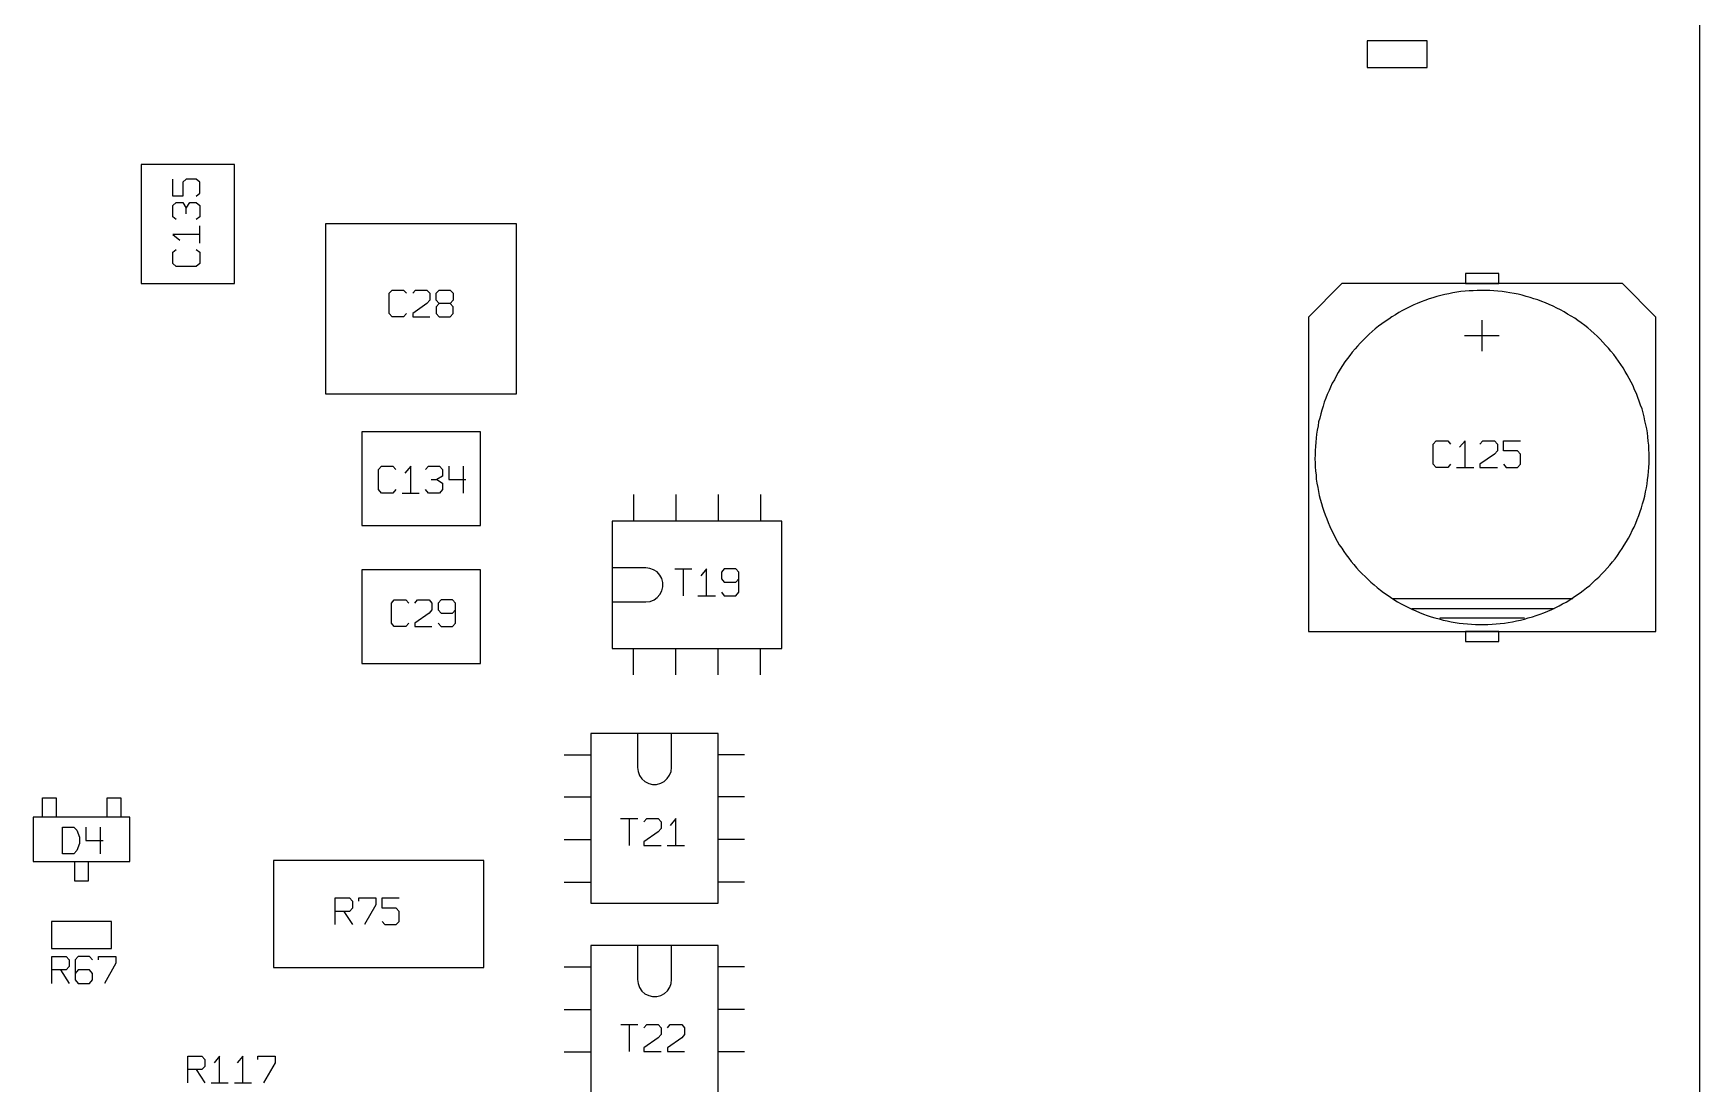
# Model space of a CAD drawing. Extents: x -262 to 926, y -118 to 722.
# Drawn here: x 210.4 to 351.5, y 425.8 to 514.7 of the extents above; entities that cross this region are included whole.
import ezdxf

# ---------------------------------------------------------------- set-up
doc = ezdxf.new("R2010")
doc.units = 0
doc.layers.add('1', color=1, linetype='CONTINUOUS')

msp = doc.modelspace()

# ---------------------------------------------------------------- linework, layer by layer
at = {"layer": '1'}
for p, q in [((351.53, 124.47), (351.53, 597.82)), ((328.47, 514.05), (323.37, 514.05)), ((323.37, 514.05), (323.37, 511.8)), ((328.47, 511.8), (328.47, 514.05)), ((323.37, 511.8), (328.47, 511.8)), ((227.47, 503.57), (219.57, 503.57)), ((219.57, 503.57), (219.57, 493.52)), ((222.27, 500.9), (222.27, 502.35)), ((223.4, 502.35), (223.12, 502.1)), ((224.25, 502.35), (223.4, 502.35)), ((224.55, 502.1), (224.25, 502.35)), ((227.47, 493.52), (227.47, 503.57)), ((223.12, 500.9), (222.27, 500.9)), ((223.12, 502.1), (223.12, 500.9)), ((224.25, 500.9), (224.55, 501.15)), ((224.55, 501.15), (224.55, 502.1)), ((222.27, 500.12), (222.55, 500.38)), ((222.27, 499.15), (222.27, 500.12)), ((222.55, 500.38), (223.12, 500.38)), ((223.12, 500.38), (223.4, 499.88)), ((223.4, 499.88), (223.7, 500.38)), ((223.4, 499.4), (223.4, 499.88)), ((223.7, 500.38), (224.25, 500.38)), ((224.25, 500.38), (224.55, 500.12)), ((224.55, 500.12), (224.55, 499.15)), ((222.55, 498.92), (222.27, 499.15)), ((224.55, 499.15), (224.25, 498.92)), ((224.55, 496.92), (224.55, 498.4)), ((235.2, 498.55), (235.2, 484.18)), ((251.35, 498.55), (235.2, 498.55)), ((251.35, 484.18), (251.35, 498.55)), ((224.55, 497.65), (222.27, 497.65)), ((222.27, 497.65), (222.85, 497.17)), ((222.27, 496.17), (222.55, 496.4)), ((222.27, 495.2), (222.27, 496.17)), ((222.55, 494.95), (222.27, 495.2)), ((224.25, 496.4), (224.55, 496.17)), ((224.55, 495.2), (224.25, 494.95)), ((224.55, 496.17), (224.55, 495.2)), ((224.25, 494.95), (222.55, 494.95)), ((334.52, 494.35), (331.7, 494.35)), ((331.7, 494.35), (331.7, 493.5)), ((334.52, 493.5), (334.52, 494.35)), ((219.57, 493.52), (227.47, 493.52)), ((240.58, 492.68), (240.83, 492.95)), ((240.58, 490.98), (240.58, 492.68)), ((240.83, 492.95), (241.8, 492.95)), ((241.8, 492.95), (242.05, 492.68)), ((242.58, 492.68), (242.8, 492.95)), ((242.8, 492.95), (243.78, 492.95)), ((243.78, 492.95), (244.03, 492.68)), ((244.03, 492.68), (244.03, 492.1)), ((244.55, 492.68), (244.8, 492.95)), ((244.55, 492.1), (244.55, 492.68)), ((244.8, 492.95), (245.75, 492.95)), ((245.75, 492.95), (246, 492.68)), ((246, 492.68), (246, 492.1)), ((321.22, 493.5), (318.4, 490.67)), ((345, 493.5), (321.22, 493.5)), ((329.27, 492.4), (328.95, 492.3)), ((329.62, 492.5), (329.27, 492.4)), ((329.95, 492.57), (329.62, 492.5)), ((330.3, 492.65), (329.95, 492.57)), ((330.62, 492.72), (330.3, 492.65)), ((330.97, 492.77), (330.62, 492.72)), ((331.32, 492.82), (330.97, 492.77)), ((331.67, 492.85), (331.32, 492.82)), ((332.02, 492.9), (331.67, 492.85)), ((331.7, 493.5), (334.52, 493.5)), ((332.35, 492.9), (332.02, 492.9)), ((332.7, 492.92), (332.35, 492.9)), ((333.05, 492.92), (332.7, 492.92)), ((333.4, 492.92), (333.05, 492.92)), ((333.75, 492.92), (333.4, 492.92)), ((334.1, 492.9), (333.75, 492.92)), ((334.45, 492.87), (334.1, 492.9)), ((334.8, 492.82), (334.45, 492.87)), ((335.15, 492.77), (334.8, 492.82)), ((335.47, 492.72), (335.15, 492.77)), ((335.82, 492.67), (335.47, 492.72)), ((336.17, 492.6), (335.82, 492.67)), ((336.5, 492.52), (336.17, 492.6)), ((336.85, 492.42), (336.5, 492.52)), ((337.17, 492.32), (336.85, 492.42)), ((347.82, 490.67), (345, 493.5)), ((240.83, 490.7), (240.58, 490.98)), ((242.05, 490.98), (241.8, 490.7)), ((243.78, 491.83), (242.58, 490.98)), ((242.58, 490.98), (242.58, 490.7)), ((244.03, 492.1), (243.78, 491.83)), ((244.8, 491.83), (244.55, 492.1)), ((244.8, 491.83), (244.55, 491.55)), ((244.55, 491.55), (244.55, 490.98)), ((244.55, 490.98), (244.8, 490.7)), ((245.75, 491.83), (244.8, 491.83)), ((246, 492.1), (245.75, 491.83)), ((246, 491.55), (245.75, 491.83)), ((245.75, 490.7), (246, 490.98)), ((246, 490.98), (246, 491.55)), ((326.07, 491.05), (325.77, 490.87)), ((326.37, 491.22), (326.07, 491.05)), ((326.7, 491.4), (326.37, 491.22)), ((327, 491.55), (326.7, 491.4)), ((327.32, 491.7), (327, 491.55)), ((327.62, 491.82), (327.32, 491.7)), ((327.95, 491.95), (327.62, 491.82)), ((328.27, 492.07), (327.95, 491.95)), ((328.62, 492.2), (328.27, 492.07)), ((328.95, 492.3), (328.62, 492.2)), ((337.5, 492.22), (337.17, 492.32)), ((337.83, 492.12), (337.5, 492.22)), ((338.18, 492), (337.83, 492.12)), ((338.48, 491.87), (338.18, 492)), ((338.8, 491.72), (338.48, 491.87)), ((339.13, 491.6), (338.8, 491.72)), ((339.43, 491.42), (339.13, 491.6)), ((339.75, 491.27), (339.43, 491.42)), ((340.05, 491.1), (339.75, 491.27)), ((340.35, 490.92), (340.05, 491.1)), ((241.8, 490.7), (240.83, 490.7)), ((242.58, 490.7), (244.03, 490.7)), ((244.8, 490.7), (245.75, 490.7)), ((318.4, 490.67), (318.4, 464.07)), ((324.07, 489.67), (323.8, 489.45)), ((324.35, 489.9), (324.07, 489.67)), ((324.62, 490.1), (324.35, 489.9)), ((324.9, 490.3), (324.62, 490.1)), ((325.2, 490.5), (324.9, 490.3)), ((325.47, 490.7), (325.2, 490.5)), ((325.77, 490.87), (325.47, 490.7)), ((333.1, 490.42), (333.1, 487.77)), ((340.65, 490.75), (340.35, 490.92)), ((340.95, 490.57), (340.65, 490.75)), ((341.22, 490.37), (340.95, 490.57)), ((341.5, 490.17), (341.22, 490.37)), ((341.8, 489.95), (341.5, 490.17)), ((342.05, 489.75), (341.8, 489.95)), ((342.32, 489.52), (342.05, 489.75)), ((347.82, 464.07), (347.82, 490.67)), ((322.57, 488.22), (322.35, 487.97)), ((322.8, 488.47), (322.57, 488.22)), ((323.05, 488.72), (322.8, 488.47)), ((323.3, 488.97), (323.05, 488.72)), ((323.55, 489.22), (323.3, 488.97)), ((323.8, 489.45), (323.55, 489.22)), ((331.62, 489.1), (334.55, 489.1)), ((342.6, 489.27), (342.32, 489.52)), ((342.85, 489.05), (342.6, 489.27)), ((343.1, 488.8), (342.85, 489.05)), ((343.32, 488.55), (343.1, 488.8)), ((343.57, 488.3), (343.32, 488.55)), ((343.8, 488.05), (343.57, 488.3)), ((321.5, 486.87), (321.3, 486.57)), ((321.7, 487.15), (321.5, 486.87)), ((321.9, 487.42), (321.7, 487.15)), ((322.12, 487.7), (321.9, 487.42)), ((322.35, 487.97), (322.12, 487.7)), ((344.02, 487.77), (343.8, 488.05)), ((344.25, 487.5), (344.02, 487.77)), ((344.45, 487.22), (344.25, 487.5)), ((344.65, 486.95), (344.45, 487.22)), ((344.85, 486.65), (344.65, 486.95)), ((320.6, 485.37), (320.42, 485.07)), ((320.75, 485.67), (320.6, 485.37)), ((320.92, 485.97), (320.75, 485.67)), ((321.1, 486.27), (320.92, 485.97)), ((321.3, 486.57), (321.1, 486.27)), ((345.05, 486.37), (344.85, 486.65)), ((345.23, 486.07), (345.05, 486.37)), ((345.4, 485.77), (345.23, 486.07)), ((345.57, 485.47), (345.4, 485.77)), ((345.72, 485.15), (345.57, 485.47)), ((235.2, 484.18), (251.35, 484.18)), ((320, 484.12), (319.87, 483.8)), ((320.15, 484.45), (320, 484.12)), ((320.27, 484.75), (320.15, 484.45)), ((320.42, 485.07), (320.27, 484.75)), ((345.9, 484.85), (345.72, 485.15)), ((346.02, 484.52), (345.9, 484.85)), ((346.17, 484.2), (346.02, 484.52)), ((346.3, 483.87), (346.17, 484.2)), ((319.55, 482.8), (319.45, 482.47)), ((319.65, 483.12), (319.55, 482.8)), ((319.75, 483.47), (319.65, 483.12)), ((319.87, 483.8), (319.75, 483.47)), ((346.42, 483.55), (346.3, 483.87)), ((346.52, 483.22), (346.42, 483.55)), ((346.65, 482.9), (346.52, 483.22)), ((346.75, 482.57), (346.65, 482.9)), ((346.82, 482.22), (346.75, 482.57)), ((319.15, 481.1), (319.1, 480.77)), ((319.22, 481.45), (319.15, 481.1)), ((319.27, 481.8), (319.22, 481.45)), ((319.37, 482.12), (319.27, 481.8)), ((319.45, 482.47), (319.37, 482.12)), ((346.9, 481.9), (346.82, 482.22)), ((346.98, 481.55), (346.9, 481.9)), ((347.05, 481.2), (346.98, 481.55)), ((347.1, 480.87), (347.05, 481.2)), ((248.3, 480.95), (238.25, 480.95)), ((238.25, 480.95), (238.25, 473.02)), ((248.3, 473.02), (248.3, 480.95)), ((319, 479.72), (318.97, 479.37)), ((319.02, 480.07), (319, 479.72)), ((319.05, 480.42), (319.02, 480.07)), ((319.1, 480.77), (319.05, 480.42)), ((328.97, 479.92), (329.22, 480.2)), ((328.97, 478.22), (328.97, 479.92)), ((329.22, 480.2), (330.2, 480.2)), ((330.2, 480.2), (330.42, 479.92)), ((331.67, 480.2), (331.2, 479.65)), ((331.67, 477.95), (331.67, 480.2)), ((332.92, 479.92), (333.17, 480.2)), ((333.17, 480.2), (334.15, 480.2)), ((334.15, 480.2), (334.4, 479.92)), ((334.4, 479.92), (334.4, 479.35)), ((334.92, 479.35), (334.92, 480.2)), ((334.92, 480.2), (336.37, 480.2)), ((347.15, 480.52), (347.1, 480.87)), ((347.17, 480.17), (347.15, 480.52)), ((347.22, 479.82), (347.17, 480.17)), ((347.22, 479.47), (347.22, 479.82)), ((318.97, 479.02), (318.95, 478.67)), ((318.95, 478.67), (318.97, 478.32)), ((318.97, 479.37), (318.97, 479.02)), ((318.97, 478.32), (318.97, 478)), ((334.15, 479.07), (332.92, 478.22)), ((334.4, 479.35), (334.15, 479.07)), ((336.12, 479.35), (334.92, 479.35)), ((336.37, 479.07), (336.12, 479.35)), ((336.37, 478.22), (336.37, 479.07)), ((347.25, 479.12), (347.22, 479.47)), ((347.22, 477.95), (347.25, 478.3)), ((347.25, 478.77), (347.25, 479.12)), ((347.25, 478.65), (347.25, 478.77)), ((347.25, 478.3), (347.25, 478.65)), ((239.67, 477.77), (239.92, 478.05)), ((239.67, 476.07), (239.67, 477.77)), ((239.92, 478.05), (240.9, 478.05)), ((240.9, 478.05), (241.15, 477.77)), ((242.4, 478.05), (241.9, 477.47)), ((242.4, 475.77), (242.4, 478.05)), ((243.65, 477.77), (243.9, 478.05)), ((243.9, 478.05), (244.85, 478.05)), ((244.12, 476.92), (244.62, 476.92)), ((245.1, 477.2), (244.62, 476.92)), ((244.62, 476.92), (245.1, 476.62)), ((244.85, 478.05), (245.1, 477.77)), ((245.1, 477.77), (245.1, 477.2)), ((245.62, 478.05), (245.62, 476.92)), ((245.62, 476.92), (247.07, 476.92)), ((246.85, 478.05), (246.85, 475.77)), ((318.97, 478), (319, 477.65)), ((319, 477.65), (319.05, 477.3)), ((319.05, 477.3), (319.07, 476.95)), ((319.07, 476.95), (319.12, 476.6)), ((329.22, 477.95), (328.97, 478.22)), ((330.2, 477.95), (329.22, 477.95)), ((330.42, 478.22), (330.2, 477.95)), ((330.95, 477.95), (332.4, 477.95)), ((332.92, 478.22), (332.92, 477.95)), ((332.92, 477.95), (334.4, 477.95)), ((334.92, 478.22), (335.15, 477.95)), ((335.15, 477.95), (336.12, 477.95)), ((336.12, 477.95), (336.37, 478.22)), ((347.08, 476.55), (347.12, 476.9)), ((347.12, 476.9), (347.17, 477.25)), ((347.17, 477.25), (347.2, 477.6)), ((347.2, 477.6), (347.22, 477.95)), ((239.92, 475.77), (239.67, 476.07)), ((240.9, 475.77), (239.92, 475.77)), ((241.15, 476.07), (240.9, 475.77)), ((241.67, 475.77), (243.12, 475.77)), ((243.9, 475.77), (243.65, 476.07)), ((244.85, 475.77), (243.9, 475.77)), ((245.1, 476.07), (244.85, 475.77)), ((245.1, 476.62), (245.1, 476.07)), ((261.25, 475.65), (261.25, 473.4)), ((264.85, 475.65), (264.85, 473.4)), ((268.42, 475.65), (268.42, 473.4)), ((272.02, 475.65), (272.02, 473.4)), ((319.12, 476.6), (319.2, 476.25)), ((319.2, 476.25), (319.25, 475.92)), ((319.25, 475.92), (319.32, 475.57)), ((319.32, 475.57), (319.4, 475.25)), ((346.8, 475.2), (346.88, 475.52)), ((346.88, 475.52), (346.95, 475.87)), ((346.95, 475.87), (347.03, 476.22)), ((347.03, 476.22), (347.08, 476.55)), ((319.4, 475.25), (319.5, 474.9)), ((319.5, 474.9), (319.6, 474.57)), ((319.6, 474.57), (319.7, 474.25)), ((319.7, 474.25), (319.82, 473.92)), ((346.37, 473.87), (346.5, 474.2)), ((346.5, 474.2), (346.6, 474.52)), ((346.6, 474.52), (346.7, 474.85)), ((346.7, 474.85), (346.8, 475.2)), ((238.25, 473.02), (248.3, 473.02)), ((273.82, 473.4), (259.45, 473.4)), ((259.45, 473.4), (259.45, 462.62)), ((273.82, 462.62), (273.82, 473.4)), ((319.82, 473.92), (319.95, 473.6)), ((319.95, 473.6), (320.07, 473.27)), ((320.07, 473.27), (320.22, 472.95)), ((320.22, 472.95), (320.37, 472.62)), ((320.37, 472.62), (320.52, 472.32)), ((345.82, 472.6), (345.97, 472.9)), ((345.97, 472.9), (346.12, 473.22)), ((346.12, 473.22), (346.25, 473.55)), ((346.25, 473.55), (346.37, 473.87)), ((320.52, 472.32), (320.67, 472.02)), ((320.67, 472.02), (320.85, 471.7)), ((320.85, 471.7), (321.02, 471.4)), ((321.02, 471.4), (321.22, 471.12)), ((344.98, 471.07), (345.15, 471.37)), ((345.15, 471.37), (345.33, 471.67)), ((345.33, 471.67), (345.5, 471.97)), ((345.5, 471.97), (345.67, 472.27)), ((345.67, 472.27), (345.82, 472.6)), ((321.22, 471.12), (321.4, 470.82)), ((321.4, 470.82), (321.6, 470.55)), ((321.6, 470.55), (321.82, 470.25)), ((321.82, 470.25), (322.02, 469.97)), ((322.02, 469.97), (322.25, 469.72)), ((343.92, 469.67), (344.15, 469.95)), ((344.15, 469.95), (344.38, 470.22)), ((344.38, 470.22), (344.58, 470.5)), ((344.58, 470.5), (344.78, 470.8)), ((344.78, 470.8), (344.98, 471.07)), ((248.3, 469.27), (238.25, 469.27)), ((238.25, 469.27), (238.25, 461.35)), ((248.3, 461.35), (248.3, 469.27)), ((262.32, 469.45), (259.45, 469.45)), ((259.45, 469.45), (259.45, 466.57)), ((262.65, 469.4), (262.32, 469.45)), ((262.97, 469.27), (262.65, 469.4)), ((263.27, 469.1), (262.97, 469.27)), ((263.5, 468.83), (263.27, 469.1)), ((263.65, 468.53), (263.5, 468.83)), ((263.75, 468.2), (263.65, 468.53)), ((264.75, 469.35), (266.2, 469.35)), ((265.47, 469.35), (265.47, 467.08)), ((267.45, 469.35), (266.97, 468.77)), ((267.45, 467.08), (267.45, 469.35)), ((268.95, 469.35), (268.72, 469.08)), ((268.72, 469.08), (268.72, 468.5)), ((268.72, 468.5), (268.95, 468.23)), ((269.92, 469.35), (268.95, 469.35)), ((270.17, 469.08), (269.92, 469.35)), ((269.92, 468.23), (270.17, 468.5)), ((270.17, 467.38), (270.17, 469.08)), ((322.25, 469.72), (322.47, 469.45)), ((322.47, 469.45), (322.7, 469.2)), ((322.7, 469.2), (322.95, 468.95)), ((322.95, 468.95), (323.2, 468.7)), ((323.2, 468.7), (323.45, 468.45)), ((323.45, 468.45), (323.7, 468.22)), ((342.47, 468.17), (342.72, 468.42)), ((342.72, 468.42), (343, 468.65)), ((343, 468.65), (343.22, 468.9)), ((343.22, 468.9), (343.47, 469.15)), ((343.47, 469.15), (343.7, 469.42)), ((343.7, 469.42), (343.92, 469.67)), ((263.27, 466.93), (263.5, 467.2)), ((263.5, 467.2), (263.67, 467.5)), ((263.67, 467.5), (263.75, 467.85)), ((263.75, 467.85), (263.75, 468.2)), ((266.72, 467.08), (268.2, 467.08)), ((268.72, 467.38), (268.95, 467.08)), ((268.95, 468.23), (269.92, 468.23)), ((268.95, 467.08), (269.92, 467.08)), ((269.92, 467.08), (270.17, 467.38)), ((323.7, 468.22), (323.97, 468)), ((323.97, 468), (324.22, 467.77)), ((324.22, 467.77), (324.5, 467.55)), ((324.5, 467.55), (324.77, 467.35)), ((324.77, 467.35), (325.07, 467.15)), ((325.07, 467.15), (325.35, 466.95)), ((340.83, 466.92), (341.1, 467.12)), ((341.1, 467.12), (341.4, 467.32)), ((341.4, 467.32), (341.67, 467.52)), ((341.67, 467.52), (341.95, 467.75)), ((341.95, 467.75), (342.22, 467.95)), ((342.22, 467.95), (342.47, 468.17)), ((240.78, 466.45), (241, 466.73)), ((240.78, 464.75), (240.78, 466.45)), ((241, 466.73), (241.98, 466.73)), ((241.98, 466.73), (242.23, 466.45)), ((242.75, 466.45), (242.98, 466.73)), ((243.95, 465.6), (242.75, 464.75)), ((242.98, 466.73), (243.95, 466.73)), ((243.95, 466.73), (244.2, 466.45)), ((244.2, 465.88), (243.95, 465.6)), ((244.2, 466.45), (244.2, 465.88)), ((244.98, 466.73), (244.73, 466.45)), ((244.73, 466.45), (244.73, 465.88)), ((244.73, 465.88), (244.98, 465.6)), ((245.93, 466.73), (244.98, 466.73)), ((244.98, 465.6), (245.93, 465.6)), ((246.18, 466.45), (245.93, 466.73)), ((245.93, 465.6), (246.18, 465.88)), ((246.18, 464.75), (246.18, 466.45)), ((259.45, 466.58), (262.32, 466.58)), ((262.32, 466.58), (262.67, 466.6)), ((262.67, 466.6), (263, 466.73)), ((263, 466.73), (263.27, 466.93)), ((325.35, 466.95), (325.65, 466.77)), ((325.5, 466.85), (340.8, 466.85)), ((325.65, 466.77), (325.95, 466.57)), ((325.95, 466.57), (326.25, 466.4)), ((326.25, 466.4), (326.55, 466.25)), ((326.55, 466.25), (326.87, 466.1)), ((326.87, 466.1), (327.17, 465.95)), ((327.15, 466), (339.22, 466)), ((327.17, 465.95), (327.5, 465.8)), ((327.5, 465.8), (327.82, 465.67)), ((327.82, 465.67), (328.15, 465.52)), ((338.03, 465.52), (338.35, 465.65)), ((338.35, 465.65), (338.68, 465.77)), ((338.68, 465.77), (339, 465.92)), ((339, 465.92), (339.3, 466.07)), ((339.3, 466.07), (339.63, 466.22)), ((339.63, 466.22), (339.93, 466.4)), ((339.93, 466.4), (340.23, 466.55)), ((340.23, 466.55), (340.53, 466.75)), ((340.53, 466.75), (340.83, 466.92)), ((241, 464.48), (240.78, 464.75)), ((241.98, 464.48), (241, 464.48)), ((242.23, 464.75), (241.98, 464.48)), ((242.75, 464.75), (242.75, 464.48)), ((242.75, 464.48), (244.2, 464.48)), ((244.73, 464.75), (244.98, 464.48)), ((244.98, 464.48), (245.93, 464.48)), ((245.93, 464.48), (246.18, 464.75)), ((328.15, 465.52), (328.47, 465.42)), ((328.47, 465.42), (328.8, 465.3)), ((328.8, 465.3), (329.12, 465.2)), ((329.12, 465.2), (329.47, 465.12)), ((329.47, 465.12), (329.8, 465.02)), ((329.52, 465.2), (336.7, 465.2)), ((329.8, 465.02), (330.15, 464.95)), ((330.15, 464.95), (330.5, 464.87)), ((330.5, 464.87), (330.82, 464.82)), ((330.82, 464.82), (331.17, 464.77)), ((331.17, 464.77), (331.52, 464.72)), ((331.52, 464.72), (331.87, 464.7)), ((331.87, 464.7), (332.22, 464.67)), ((332.22, 464.67), (332.55, 464.65)), ((332.55, 464.65), (332.9, 464.65)), ((332.9, 464.65), (333.25, 464.65)), ((333.25, 464.65), (333.6, 464.65)), ((333.6, 464.65), (333.95, 464.67)), ((333.95, 464.67), (334.3, 464.7)), ((334.3, 464.7), (334.65, 464.72)), ((334.65, 464.72), (335, 464.77)), ((335, 464.77), (335.32, 464.82)), ((335.32, 464.82), (335.67, 464.87)), ((335.67, 464.87), (336.02, 464.95)), ((336.02, 464.95), (336.35, 465.02)), ((336.35, 465.02), (336.7, 465.1)), ((336.7, 465.1), (337.02, 465.2)), ((337.02, 465.2), (337.38, 465.3)), ((337.38, 465.3), (337.7, 465.4)), ((337.7, 465.4), (338.03, 465.52)), ((318.4, 464.07), (347.82, 464.07)), ((334.52, 464.07), (331.7, 464.07)), ((331.7, 464.07), (331.7, 463.22)), ((331.7, 463.22), (334.52, 463.22)), ((334.52, 463.22), (334.52, 464.07)), ((238.25, 461.35), (248.3, 461.35)), ((259.45, 462.62), (273.82, 462.62)), ((261.25, 460.38), (261.25, 462.62)), ((264.85, 460.38), (264.85, 462.62)), ((268.42, 460.38), (268.42, 462.62)), ((272.02, 460.38), (272.02, 462.62)), ((268.42, 455.42), (257.65, 455.42)), ((257.65, 455.42), (257.65, 441.05)), ((261.6, 455.42), (261.6, 452.55)), ((264.47, 455.42), (261.6, 455.42)), ((264.47, 452.55), (264.47, 455.42)), ((268.42, 441.05), (268.42, 455.42)), ((255.4, 453.62), (257.65, 453.62)), ((270.67, 453.62), (268.42, 453.62)), ((261.6, 452.55), (261.65, 452.2)), ((261.65, 452.2), (261.77, 451.87)), ((261.77, 451.87), (261.97, 451.6)), ((261.97, 451.6), (262.22, 451.37)), ((263.87, 451.37), (264.12, 451.62)), ((264.12, 451.62), (264.32, 451.9)), ((264.32, 451.9), (264.45, 452.22)), ((264.45, 452.22), (264.47, 452.55)), ((255.4, 450.05), (257.65, 450.05)), ((262.22, 451.37), (262.55, 451.2)), ((262.55, 451.2), (262.87, 451.12)), ((262.87, 451.12), (263.22, 451.12)), ((263.22, 451.12), (263.57, 451.22)), ((263.57, 451.22), (263.87, 451.37)), ((270.67, 450.05), (268.42, 450.05)), ((211.22, 448.33), (211.22, 449.98)), ((211.22, 449.98), (212.37, 449.98)), ((212.37, 449.98), (212.37, 448.33)), ((216.7, 448.33), (216.7, 449.98)), ((216.7, 449.98), (217.85, 449.98)), ((217.85, 449.98), (217.85, 448.33)), ((218.62, 448.33), (210.45, 448.33)), ((210.45, 448.33), (210.45, 444.58)), ((212.92, 445.25), (212.92, 447.5)), ((212.92, 447.5), (213.87, 447.5)), ((213.87, 447.5), (214.12, 447.23)), ((214.12, 447.23), (214.37, 446.65)), ((214.9, 447.5), (214.9, 446.38)), ((216.1, 447.5), (216.1, 445.25)), ((218.62, 444.58), (218.62, 448.33)), ((260.17, 448.22), (261.62, 448.22)), ((260.9, 448.22), (260.9, 445.95)), ((262.15, 447.95), (262.4, 448.22)), ((262.4, 448.22), (263.35, 448.22)), ((263.35, 448.22), (263.6, 447.95)), ((263.6, 447.37), (263.35, 447.1)), ((263.6, 447.95), (263.6, 447.37)), ((264.85, 448.22), (264.38, 447.65)), ((264.85, 445.95), (264.85, 448.22)), ((214.37, 446.1), (214.12, 445.53)), ((214.37, 446.65), (214.37, 446.1)), ((214.9, 446.38), (216.35, 446.38)), ((255.4, 446.45), (257.65, 446.45)), ((263.35, 447.1), (262.15, 446.25)), ((262.15, 446.25), (262.15, 445.95)), ((262.15, 445.95), (263.6, 445.95)), ((264.12, 445.95), (265.58, 445.95)), ((270.67, 446.45), (268.42, 446.45)), ((210.45, 444.58), (218.62, 444.58)), ((213.87, 445.25), (212.92, 445.25)), ((214.12, 445.53), (213.87, 445.25)), ((213.95, 442.93), (213.95, 444.58)), ((215.1, 444.58), (215.1, 442.93)), ((248.6, 444.67), (230.78, 444.67)), ((230.78, 444.67), (230.78, 435.62)), ((248.6, 435.62), (248.6, 444.67)), ((215.1, 442.93), (213.95, 442.93)), ((255.4, 442.85), (257.65, 442.85)), ((270.67, 442.85), (268.42, 442.85)), ((236, 439.25), (236, 441.5)), ((236, 441.5), (237.23, 441.5)), ((237.23, 440.37), (236, 440.37)), ((236.73, 440.37), (237.48, 439.25)), ((237.23, 441.5), (237.48, 441.22)), ((237.48, 440.65), (237.23, 440.37)), ((237.48, 441.22), (237.48, 440.65)), ((238, 441.22), (238, 441.5)), ((238, 441.5), (239.45, 441.5)), ((239.45, 440.92), (238.48, 439.25)), ((239.45, 441.5), (239.45, 440.92)), ((239.98, 440.65), (239.98, 441.5)), ((239.98, 441.5), (241.43, 441.5)), ((241.18, 440.65), (239.98, 440.65)), ((241.43, 440.37), (241.18, 440.65)), ((241.43, 439.52), (241.43, 440.37)), ((257.65, 441.05), (268.42, 441.05)), ((217.08, 439.5), (212, 439.5)), ((212, 439.5), (212, 437.22)), ((217.08, 437.22), (217.08, 439.5)), ((239.98, 439.52), (240.2, 439.25)), ((240.2, 439.25), (241.18, 439.25)), ((241.18, 439.25), (241.43, 439.52)), ((268.43, 437.47), (257.65, 437.47)), ((257.65, 437.47), (257.65, 423.1)), ((261.6, 437.47), (261.6, 434.6)), ((264.48, 437.47), (261.6, 437.47)), ((264.48, 434.6), (264.48, 437.47)), ((268.43, 423.1), (268.43, 437.47)), ((212, 437.22), (217.08, 437.22)), ((212.03, 434.27), (212.03, 436.55)), ((212.03, 436.55), (213.23, 436.55)), ((213.23, 436.55), (213.48, 436.27)), ((213.48, 436.27), (213.48, 435.7)), ((214.25, 436.55), (214, 436.27)), ((214, 436.27), (214, 434.57)), ((215.2, 436.55), (214.25, 436.55)), ((215.45, 436.27), (215.2, 436.55)), ((215.98, 436.27), (215.98, 436.55)), ((215.98, 436.55), (217.43, 436.55)), ((217.43, 435.97), (216.48, 434.27)), ((217.43, 436.55), (217.43, 435.97)), ((213.23, 435.42), (212.03, 435.42)), ((212.75, 435.42), (213.48, 434.27)), ((213.48, 435.7), (213.23, 435.42)), ((214.25, 435.42), (214, 435.12)), ((214, 434.57), (214.25, 434.27)), ((215.2, 435.42), (214.25, 435.42)), ((215.45, 435.12), (215.2, 435.42)), ((215.2, 434.27), (215.45, 434.57)), ((215.45, 434.57), (215.45, 435.12)), ((230.78, 435.62), (248.6, 435.62)), ((255.4, 435.67), (257.65, 435.67)), ((261.6, 434.6), (261.65, 434.25)), ((264.45, 434.27), (264.48, 434.6)), ((270.67, 435.67), (268.42, 435.67)), ((214.25, 434.27), (215.2, 434.27)), ((261.65, 434.25), (261.77, 433.92)), ((261.77, 433.92), (261.98, 433.62)), ((261.98, 433.62), (262.23, 433.4)), ((262.23, 433.4), (262.55, 433.25)), ((262.55, 433.25), (262.88, 433.15)), ((262.88, 433.15), (263.23, 433.17)), ((263.23, 433.17), (263.58, 433.25)), ((263.58, 433.25), (263.88, 433.42)), ((263.88, 433.42), (264.13, 433.65)), ((264.13, 433.65), (264.33, 433.95)), ((264.33, 433.95), (264.45, 434.27)), ((255.4, 432.07), (257.65, 432.07)), ((270.67, 432.07), (268.42, 432.07)), ((260.18, 430.8), (261.63, 430.8)), ((260.9, 430.8), (260.9, 428.52)), ((262.15, 430.52), (262.4, 430.8)), ((262.4, 430.8), (263.35, 430.8)), ((263.35, 430.8), (263.6, 430.52)), ((263.6, 430.52), (263.6, 429.95)), ((264.13, 430.52), (264.38, 430.8)), ((264.38, 430.8), (265.35, 430.8)), ((265.35, 430.8), (265.58, 430.52)), ((265.58, 430.52), (265.58, 429.95)), ((263.35, 429.67), (262.15, 428.82)), ((263.6, 429.95), (263.35, 429.67)), ((265.35, 429.67), (264.13, 428.82)), ((265.58, 429.95), (265.35, 429.67)), ((223.52, 425.85), (223.52, 428.1)), ((223.52, 428.1), (224.72, 428.1)), ((224.72, 428.1), (224.97, 427.82)), ((224.97, 427.82), (224.97, 427.25)), ((226.22, 428.1), (225.75, 427.55)), ((226.22, 425.85), (226.22, 428.1)), ((228.2, 428.1), (227.72, 427.55)), ((228.2, 425.85), (228.2, 428.1)), ((229.45, 427.82), (229.45, 428.1)), ((229.45, 428.1), (230.92, 428.1)), ((230.92, 427.55), (229.95, 425.85)), ((230.92, 428.1), (230.92, 427.55)), ((255.4, 428.47), (257.65, 428.47)), ((262.15, 428.82), (262.15, 428.52)), ((262.15, 428.52), (263.6, 428.52)), ((264.13, 428.82), (264.13, 428.52)), ((264.13, 428.52), (265.58, 428.52)), ((270.67, 428.47), (268.42, 428.47)), ((224.72, 426.97), (223.52, 426.97)), ((224.25, 426.97), (224.97, 425.85)), ((224.97, 427.25), (224.72, 426.97)), ((225.5, 425.85), (226.95, 425.85)), ((227.47, 425.85), (228.92, 425.85))]:
    msp.add_line(p, q, dxfattribs=at)

doc.saveas('drawing.dxf')
